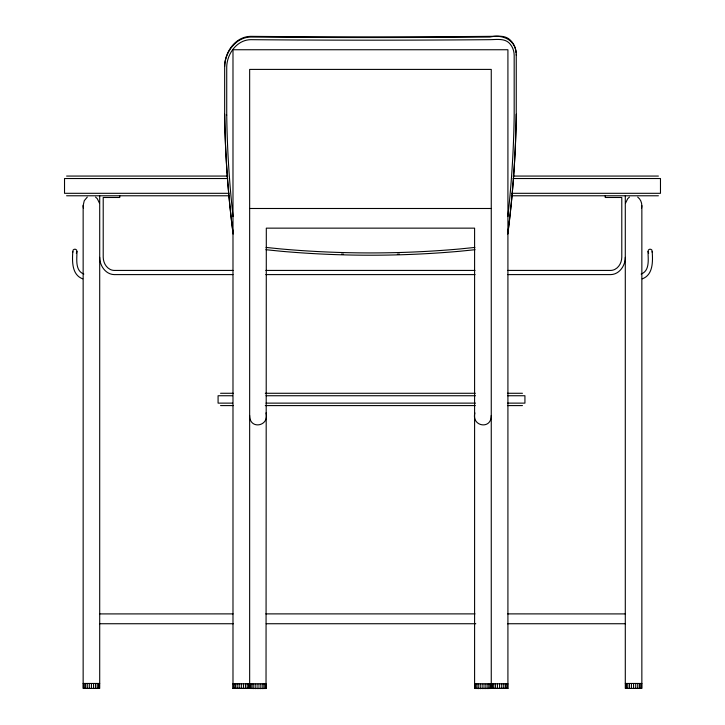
<?xml version="1.0" encoding="UTF-8"?>
<svg xmlns="http://www.w3.org/2000/svg" width="725" height="725" viewBox="0 0 725 725"><rect width="100%" height="100%" fill="white"/><g stroke="black" fill="none" stroke-linecap="round" stroke-linejoin="round"><path stroke-width="1.09" d="M625.294 257.357C625.385 265.486 619.513 274.367 610.812 274.603L507.862 274.603M224.659 66.483C225.004 52.245 235.788 37.084 250.986 37.038A982.701 68.549 0 0 0 489.919 37.038C501.936 34.229 515.094 39.331 516.118 52.789M82.768 278.853C71.657 274.911 72.156 261.054 72.808 251.502C72.5 248.403 77.24 248.403 76.941 251.502C77.031 258.934 74.82 270.642 83.846 274.05M76.941 251.502L76.333 253.252M99.706 195.777L99.706 688.397L83.148 688.397L83.148 205.628L84.263 200.698L87.29 197.091M474.875 412.897C471.196 426.409 491.505 430.142 491.26 415.443M641.571 208.175C642.423 204.142 641.127 199.574 637.71 197.091M641.154 274.05C650.18 270.642 647.969 258.934 648.059 251.502C647.76 248.403 652.5 248.403 652.192 251.502C652.844 261.054 653.343 274.911 642.232 278.853M652.128 252.146L652.192 251.502M625.575 203.082L627.723 198.659L629.436 197.091M625.294 613.912L507.763 613.885M266.03 688.487L266.311 228.148L474.594 228.148L474.594 688.397L507.917 688.397L507.917 49.744L232.988 49.744L232.988 688.397L266.03 688.487L266.03 683.748L232.988 683.829M474.875 688.487L474.875 683.748L507.917 683.829M232.988 688.397L249.654 688.397L249.654 69.41L491.26 69.41L491.26 688.397L507.917 688.397M474.857 247.433L460.284 248.92C400.553 254.267 340.36 254.267 280.629 248.92L266.048 247.433M475.029 249.708L460.121 251.222C400.499 256.55 340.415 256.55 280.783 251.222L265.885 249.708M397.327 254.176L399.43 254.103M66.6 176.066L227.768 176.066M513.082 176.066L658.4 176.066M227.75 178.531L64.525 178.531L64.525 193.312L228.882 193.312M513.11 178.531L660.475 178.531L660.475 193.312L511.977 193.312M66.6 195.777L229.535 195.777M511.306 195.777L658.4 195.777M249.654 208.492L491.26 208.492M233.042 270.425L114.332 270.425A9.86 9.86 0 0 1 110.064 269.356C105.642 267.072 103.258 262.033 103.213 257.185L103.213 197.49L119.77 197.49L119.77 195.777M265.83 270.425L474.993 270.425M507.781 270.425L610.668 270.425A9.86 9.86 0 0 0 614.936 269.356C619.358 267.072 621.742 262.033 621.787 257.185L621.787 197.49L605.23 197.49L605.23 195.777M232.97 274.603L114.188 274.603C105.488 274.367 99.615 265.486 99.706 257.357M265.776 274.603L475.056 274.603M220.554 393.276L233.287 393.276M265.296 393.276L475.301 393.276M507.446 393.276L522.453 393.276M232.562 395.741L218.08 395.741L218.08 403.127L232.562 403.127M266.057 395.741L475.446 395.741M507.708 395.741L524.927 395.741L524.927 403.127L507.708 403.127M266.057 403.127L475.446 403.127M220.554 405.592L233.287 405.592M265.296 405.592L475.301 405.592M507.446 405.592L522.453 405.592M99.706 613.912L233.069 613.885M265.848 613.885L474.975 613.885M99.706 623.736L233.368 623.736M266.22 623.736L475.772 623.736M507.491 623.736L625.294 623.736M83.148 683.467L99.706 683.467M625.294 683.467L641.852 683.467M341.484 254.103L343.587 254.176M95.564 197.091L97.277 198.659L99.425 203.082M648.667 253.252L648.059 251.502M266.03 412.897C269.718 426.409 249.4 430.142 249.654 415.443M83.148 205.628L83.429 208.175M72.808 251.502L72.872 252.146M516.254 55.191C516.381 49.572 514.36 43.79 510.155 39.966C504.872 34.827 496.942 36.395 490.345 36.35A986.208 68.793 0 0 1 250.56 36.35C235.534 36.712 225.022 51.693 224.659 65.803L224.659 114.903A1030.588 1018.679 64.3 0 0 233.106 234.066M641.852 205.628L641.852 688.397L625.294 688.397L625.294 195.777M641.571 683.467L641.571 688.397M640.737 683.467L640.737 688.397M639.423 683.467L639.423 688.397M637.71 683.467L637.71 688.397M635.716 683.467L635.716 688.397M633.568 683.467L633.568 688.397M631.43 683.467L631.43 688.397M629.436 683.467L629.436 688.397M627.723 683.467L627.723 688.397M626.4 683.467L626.4 688.397M625.575 683.467L625.575 688.397M516.254 54.502L516.254 114.903A1030.588 1018.679 -64.3 0 1 507.808 234.066M507.636 683.802L507.636 688.36M506.802 683.766L506.802 688.324M505.479 683.738L505.479 688.297M503.757 683.72L503.757 688.279M501.745 683.702L501.745 688.27M499.588 683.702L499.588 688.261M497.432 683.702L497.432 688.27M495.42 683.72L495.42 688.279M493.698 683.738L493.698 688.297M492.375 683.766L492.375 688.324M491.541 683.802L491.541 688.433M490.97 683.929L490.97 688.487M490.145 684.01L490.145 688.569M488.813 684.083L488.813 688.65M487.091 684.146L487.091 688.705M485.079 684.183L485.079 688.741M482.923 684.192L482.923 688.75M480.766 684.183L480.766 688.741M478.763 684.146L478.763 688.705M477.032 684.083L477.032 688.65M475.709 684.01L475.709 688.569M265.196 684.01L265.196 688.569M263.873 684.083L263.873 688.65M262.151 684.146L262.151 688.705M260.139 684.183L260.139 688.741M257.982 684.192L257.982 688.75M255.825 684.183L255.825 688.741M253.813 684.146L253.813 688.705M252.092 684.083L252.092 688.65M250.768 684.01L250.768 688.569M249.935 683.929L249.935 688.487M249.373 683.802L249.373 688.433M248.539 683.766L248.539 688.324M247.216 683.738L247.216 688.297M245.485 683.72L245.485 688.279M243.473 683.702L243.473 688.27M241.325 683.702L241.325 688.261M239.168 683.702L239.168 688.27M237.157 683.72L237.157 688.279M235.426 683.738L235.426 688.297M234.102 683.766L234.102 688.324M233.278 683.802L233.278 688.36M226.726 115.067L226.726 66.827C227.061 53.768 236.858 39.893 250.778 39.667A984.459 68.676 0 0 0 490.136 39.667C496.833 39.594 505.452 37.999 510.228 44.152C512.865 47.288 514.17 51.393 514.179 55.463L514.179 115.067A1028.195 1016.314 -64.3 0 1 507.853 216.53M99.425 683.467L99.425 688.397M98.6 683.467L98.6 688.397M97.277 683.467L97.277 688.397M95.564 683.467L95.564 688.397M93.57 683.467L93.57 688.397M91.432 683.467L91.432 688.397M89.284 683.467L89.284 688.397M87.29 683.467L87.29 688.397M85.577 683.467L85.577 688.397M84.263 683.467L84.263 688.397M83.429 683.467L83.429 688.397M233.06 216.53A1028.195 1016.314 64.3 0 1 226.735 115.067M516.245 114.215A1030.588 1018.679 -64.3 0 1 507.808 233.377M233.106 233.377A1030.588 1018.679 64.3 0 1 224.668 114.215"/></g></svg>
